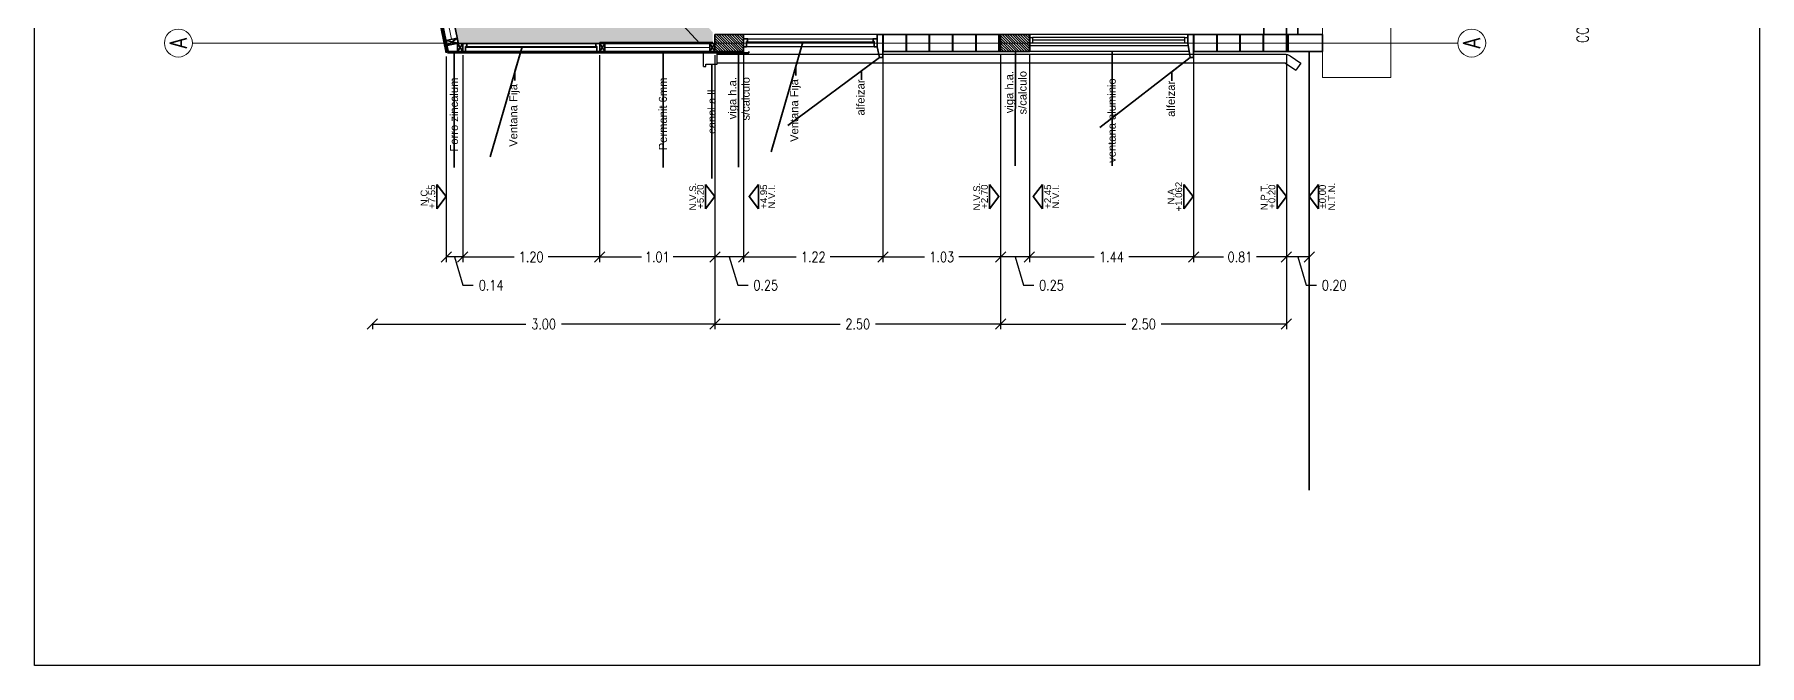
# Model space of a CAD drawing. Header units: metres. Extents: x 45 to 666, y -23 to 325.
# Drawn here: x 620.48 to 635.57, y 60.45 to 65.97 of the extents above; entities that cross this region are included whole.
import ezdxf
from ezdxf.enums import TextEntityAlignment as Align

# ---------------------------------------------------------------- set-up
doc = ezdxf.new("R2010")
doc.units = ezdxf.units.M
doc.header["$LTSCALE"] = 5
doc.header["$MEASUREMENT"] = 0
doc.linetypes.add('HIDDEN', pattern=[0.375, 0.25, -0.125])
doc.layers.get('0').update_dxf_attribs({"color": 30})
doc.layers.get('DEFPOINTS').update_dxf_attribs({"color": 210})
for name, color, linetype, lineweight in [('A-ANNO-DIMS', 3, 'Continuous', 18), ('A-ANNO-NOTE', 7, 'Continuous', 35), ('A-ANNO-SYMB', 3, 'Continuous', 18), ('A-ANNO-TEXT', 3, 'Continuous', 18), ('A-ELEV-MBE1', 7, 'Continuous', 35), ('A-ELEV-MBE2', 4, 'Continuous', 25), ('A-ELEV-PATT', 8, 'Continuous', 18), ('A-FLOR-OVHD', 3, 'HIDDEN', 18), ('A-GLAZ-FULL', 4, 'Continuous', 25), ('A-WALL-BATT', 8, 'BATTING', 18), ('A-WALL-FULL', 7, 'Continuous', 35), ('A-WALL-FULL-EXTR', 7, 'Continuous', 35), ('A-WALL-PATT', 8, 'Continuous', 18)]:
    doc.layers.add(name, color=color, linetype=linetype, lineweight=lineweight)
doc.styles.add('E-ARIAL', font='arial.ttf')
doc.styles.add('E-ROMANS', font='romans.shx', dxfattribs={"width": 0.8})
doc.linetypes.add('BATTING', pattern='A,0.0001,-0.1,[134,ltypeshp.shx,S=0.1,R=0,X=-0.1,Y=0],-0.2,[134,ltypeshp.shx,S=0.1,R=180,X=0.1,Y=0],-0.1', length=0.4001)
doc.dimstyles.new('E-0050_TICK_18', dxfattribs={"dimscale": 0.001, "dimtxt": 90, "dimasz": 90, "dimexe": 45, "dimexo": 30, "dimgap": 45, "dimtad": 0, "dimzin": 0, "dimdsep": 46, "dimtxsty": 'E-ROMANS', "dimblk": 'OBLIQUE', "dimcen": 45, "dimclrd": 256, "dimclre": 256, "dimclrt": 256, "dimadec": 0, "dimazin": 0, "dimtfac": 1, "dimtmove": 1, "dimatfit": 3, "dimldrblk": 'OPEN90', "dimfxl": 1, "dimtfill": 1, "dimtolj": 1, "dimtzin": 0, "dimarcsym": 0})
doc.dimstyles.new('E-0200_TICK_12', dxfattribs={"dimscale": 0.001, "dimtxt": 240, "dimasz": 240, "dimexe": 120, "dimexo": 80, "dimgap": 120, "dimtad": 0, "dimzin": 0, "dimdsep": 46, "dimtxsty": 'E-ROMANS', "dimblk": 'OBLIQUE', "dimcen": 120, "dimclrd": 256, "dimclre": 256, "dimclrt": 256, "dimadec": 0, "dimazin": 0, "dimtfac": 1, "dimtmove": 1, "dimatfit": 3, "dimldrblk": 'OPEN90', "dimfxl": 1, "dimtfill": 1, "dimtolj": 1, "dimtzin": 0, "dimlwd": -1, "dimarcsym": 0})

# ---------------------------------------------------------------- blocks, each defined once
blk = doc.blocks.new('_Oblique')
at = {"color": 0, "linetype": 'ByBlock', "lineweight": -2}
blk.add_line((-0.5, -0.5), (0.5, 0.5), dxfattribs=at)
blk = doc.blocks.new('TAG-LEVEL-CO')
for points in [[(0.352, 0.272), (-0.352, 0.272)], [(0.352, 0.272), (0, 0), (-0.352, 0.272)]]:
    blk.add_lwpolyline(points)
at = {"style": 'E-ARIAL'}
for tag, p in [('N.P.T.', (0, 0.486)), ('%%P0,00', (0, 0.262))]:
    blk.add_attdef(tag, text='', height=0.2, dxfattribs=at).set_placement(p, align=Align.BOTTOM_CENTER)
blk = doc.blocks.new('*D579')
at = {"layer": 'A-ANNO-DIMS', "lineweight": -2, "transparency": 16777216}
for p, q in [((631.433, 65.795), (631.433, 63.983)), ((631.633, 65.795), (631.633, 63.983)), ((631.633, 64.028), (631.433, 64.028)), ((631.533, 64.028), (631.607, 63.781)), ((631.607, 63.781), (631.697, 63.781))]:
    blk.add_line(p, q, dxfattribs=at)
at = {"layer": 'DEFPOINTS', "color": 0, "transparency": 16777216}
for p in [(631.433, 65.825), (631.633, 65.825), (631.433, 64.028)]:
    blk.add_point(p, dxfattribs=at)
at = {"layer": 'A-ANNO-DIMS', "lineweight": -2, "transparency": 16777216, "xscale": 0.09, "yscale": 0.09, "zscale": 0.09, "rotation": 180}
blk.add_blockref('_Oblique', (631.433, 64.028), dxfattribs=at)
at = {"layer": 'A-ANNO-DIMS', "lineweight": -2, "transparency": 16777216, "xscale": 0.09, "yscale": 0.09, "zscale": 0.09}
blk.add_blockref('_Oblique', (631.633, 64.028), dxfattribs=at)
at = {"layer": 'A-ANNO-DIMS', "transparency": 16777216, "insert": (631.852, 63.781), "char_height": 0.09, "attachment_point": 5, "style": 'E-ROMANS', "bg_fill": 3, "box_fill_scale": 1.25, "bg_fill_color": 256, "bg_fill_true_color": 13158600, "bg_fill_transparency": 0}
blk.add_mtext('\\A1;0.20', dxfattribs=at)
blk = doc.blocks.new('_Open90')
at = {"color": 0, "linetype": 'ByBlock', "lineweight": -2}
for p, q in [((0, 0), (-1, 0)), ((-0.5, 0.5), (0, 0)), ((0, 0), (-0.5, -0.5))]:
    blk.add_line(p, q, dxfattribs=at)
blk = doc.blocks.new('*D580')
at = {"layer": 'A-ANNO-DIMS', "lineweight": -2, "transparency": 16777216}
for p, q in [((630.621, 65.795), (630.621, 63.983)), ((631.433, 65.795), (631.433, 63.983)), ((630.621, 64.028), (630.882, 64.028)), ((631.433, 64.028), (631.171, 64.028))]:
    blk.add_line(p, q, dxfattribs=at)
at = {"layer": 'DEFPOINTS', "color": 0, "transparency": 16777216}
for p in [(630.621, 65.825), (631.433, 65.825), (630.621, 64.028)]:
    blk.add_point(p, dxfattribs=at)
at = {"layer": 'A-ANNO-DIMS', "lineweight": -2, "transparency": 16777216, "xscale": 0.09, "yscale": 0.09, "zscale": 0.09, "rotation": 180}
blk.add_blockref('_Oblique', (630.621, 64.028), dxfattribs=at)
at = {"layer": 'A-ANNO-DIMS', "lineweight": -2, "transparency": 16777216, "xscale": 0.09, "yscale": 0.09, "zscale": 0.09}
blk.add_blockref('_Oblique', (631.433, 64.028), dxfattribs=at)
at = {"layer": 'A-ANNO-DIMS', "transparency": 16777216, "insert": (631.027, 64.028), "char_height": 0.09, "attachment_point": 5, "style": 'E-ROMANS', "bg_fill": 3, "box_fill_scale": 1.25, "bg_fill_color": 256, "bg_fill_true_color": 13158600, "bg_fill_transparency": 0}
blk.add_mtext('\\A1;0.81', dxfattribs=at)
blk = doc.blocks.new('*D581')
at = {"layer": 'A-ANNO-DIMS', "lineweight": -2, "transparency": 16777216}
for p, q in [((629.185, 65.795), (629.185, 63.983)), ((630.621, 65.795), (630.621, 63.983)), ((629.185, 64.028), (629.752, 64.028)), ((630.621, 64.028), (630.054, 64.028))]:
    blk.add_line(p, q, dxfattribs=at)
at = {"layer": 'DEFPOINTS', "color": 0, "transparency": 16777216}
for p in [(629.185, 65.825), (630.621, 65.825), (629.185, 64.028)]:
    blk.add_point(p, dxfattribs=at)
at = {"layer": 'A-ANNO-DIMS', "lineweight": -2, "transparency": 16777216, "xscale": 0.09, "yscale": 0.09, "zscale": 0.09, "rotation": 180}
blk.add_blockref('_Oblique', (629.185, 64.028), dxfattribs=at)
at = {"layer": 'A-ANNO-DIMS', "lineweight": -2, "transparency": 16777216, "xscale": 0.09, "yscale": 0.09, "zscale": 0.09}
blk.add_blockref('_Oblique', (630.621, 64.028), dxfattribs=at)
at = {"layer": 'A-ANNO-DIMS', "transparency": 16777216, "insert": (629.903, 64.028), "char_height": 0.09, "attachment_point": 5, "style": 'E-ROMANS', "bg_fill": 3, "box_fill_scale": 1.25, "bg_fill_color": 256, "bg_fill_true_color": 13158600, "bg_fill_transparency": 0}
blk.add_mtext('\\A1;1.44', dxfattribs=at)
blk = doc.blocks.new('*D582')
at = {"layer": 'A-ANNO-DIMS', "lineweight": -2, "transparency": 16777216}
for p, q in [((628.933, 65.795), (628.933, 63.983)), ((629.185, 65.795), (629.185, 63.983)), ((629.185, 64.028), (628.933, 64.028)), ((629.059, 64.028), (629.133, 63.781)), ((629.133, 63.781), (629.223, 63.781))]:
    blk.add_line(p, q, dxfattribs=at)
at = {"layer": 'DEFPOINTS', "color": 0, "transparency": 16777216}
for p in [(628.933, 65.825), (629.185, 65.825), (628.933, 64.028)]:
    blk.add_point(p, dxfattribs=at)
at = {"layer": 'A-ANNO-DIMS', "lineweight": -2, "transparency": 16777216, "xscale": 0.09, "yscale": 0.09, "zscale": 0.09, "rotation": 180}
blk.add_blockref('_Oblique', (628.933, 64.028), dxfattribs=at)
at = {"layer": 'A-ANNO-DIMS', "lineweight": -2, "transparency": 16777216, "xscale": 0.09, "yscale": 0.09, "zscale": 0.09}
blk.add_blockref('_Oblique', (629.185, 64.028), dxfattribs=at)
at = {"layer": 'A-ANNO-DIMS', "transparency": 16777216, "insert": (629.378, 63.781), "char_height": 0.09, "attachment_point": 5, "style": 'E-ROMANS', "bg_fill": 3, "box_fill_scale": 1.25, "bg_fill_color": 256, "bg_fill_true_color": 13158600, "bg_fill_transparency": 0}
blk.add_mtext('\\A1;0.25', dxfattribs=at)
blk = doc.blocks.new('*D583')
at = {"layer": 'A-ANNO-DIMS', "lineweight": -2, "transparency": 16777216}
for p, q in [((627.903, 65.795), (627.903, 63.983)), ((628.933, 65.795), (628.933, 63.983)), ((627.903, 64.028), (628.268, 64.028)), ((628.933, 64.028), (628.567, 64.028))]:
    blk.add_line(p, q, dxfattribs=at)
at = {"layer": 'DEFPOINTS', "color": 0, "transparency": 16777216}
for p in [(627.903, 65.825), (628.933, 65.825), (627.903, 64.028)]:
    blk.add_point(p, dxfattribs=at)
at = {"layer": 'A-ANNO-DIMS', "lineweight": -2, "transparency": 16777216, "xscale": 0.09, "yscale": 0.09, "zscale": 0.09, "rotation": 180}
blk.add_blockref('_Oblique', (627.903, 64.028), dxfattribs=at)
at = {"layer": 'A-ANNO-DIMS', "lineweight": -2, "transparency": 16777216, "xscale": 0.09, "yscale": 0.09, "zscale": 0.09}
blk.add_blockref('_Oblique', (628.933, 64.028), dxfattribs=at)
at = {"layer": 'A-ANNO-DIMS', "transparency": 16777216, "insert": (628.418, 64.028), "char_height": 0.09, "attachment_point": 5, "style": 'E-ROMANS', "bg_fill": 3, "box_fill_scale": 1.25, "bg_fill_color": 256, "bg_fill_true_color": 13158600, "bg_fill_transparency": 0}
blk.add_mtext('\\A1;1.03', dxfattribs=at)
blk = doc.blocks.new('*D584')
at = {"layer": 'A-ANNO-DIMS', "lineweight": -2, "transparency": 16777216}
for p, q in [((626.685, 65.795), (626.685, 63.983)), ((627.903, 65.795), (627.903, 63.983)), ((626.685, 64.028), (627.144, 64.028)), ((627.903, 64.028), (627.443, 64.028))]:
    blk.add_line(p, q, dxfattribs=at)
at = {"layer": 'DEFPOINTS', "color": 0, "transparency": 16777216}
for p in [(626.685, 65.825), (627.903, 65.825), (626.685, 64.028)]:
    blk.add_point(p, dxfattribs=at)
at = {"layer": 'A-ANNO-DIMS', "lineweight": -2, "transparency": 16777216, "xscale": 0.09, "yscale": 0.09, "zscale": 0.09, "rotation": 180}
blk.add_blockref('_Oblique', (626.685, 64.028), dxfattribs=at)
at = {"layer": 'A-ANNO-DIMS', "lineweight": -2, "transparency": 16777216, "xscale": 0.09, "yscale": 0.09, "zscale": 0.09}
blk.add_blockref('_Oblique', (627.903, 64.028), dxfattribs=at)
at = {"layer": 'A-ANNO-DIMS', "transparency": 16777216, "insert": (627.294, 64.028), "char_height": 0.09, "attachment_point": 5, "style": 'E-ROMANS', "bg_fill": 3, "box_fill_scale": 1.25, "bg_fill_color": 256, "bg_fill_true_color": 13158600, "bg_fill_transparency": 0}
blk.add_mtext('\\A1;1.22', dxfattribs=at)
blk = doc.blocks.new('*D585')
at = {"layer": 'A-ANNO-DIMS', "lineweight": -2, "transparency": 16777216}
for p, q in [((626.433, 65.795), (626.433, 63.983)), ((626.685, 65.795), (626.685, 63.983)), ((626.685, 64.028), (626.433, 64.028)), ((626.559, 64.028), (626.633, 63.781)), ((626.633, 63.781), (626.723, 63.781))]:
    blk.add_line(p, q, dxfattribs=at)
at = {"layer": 'DEFPOINTS', "color": 0, "transparency": 16777216}
for p in [(626.433, 65.825), (626.685, 65.825), (626.433, 64.028)]:
    blk.add_point(p, dxfattribs=at)
at = {"layer": 'A-ANNO-DIMS', "lineweight": -2, "transparency": 16777216, "xscale": 0.09, "yscale": 0.09, "zscale": 0.09, "rotation": 180}
blk.add_blockref('_Oblique', (626.433, 64.028), dxfattribs=at)
at = {"layer": 'A-ANNO-DIMS', "lineweight": -2, "transparency": 16777216, "xscale": 0.09, "yscale": 0.09, "zscale": 0.09}
blk.add_blockref('_Oblique', (626.685, 64.028), dxfattribs=at)
at = {"layer": 'A-ANNO-DIMS', "transparency": 16777216, "insert": (626.878, 63.781), "char_height": 0.09, "attachment_point": 5, "style": 'E-ROMANS', "bg_fill": 3, "box_fill_scale": 1.25, "bg_fill_color": 256, "bg_fill_true_color": 13158600, "bg_fill_transparency": 0}
blk.add_mtext('\\A1;0.25', dxfattribs=at)
blk = doc.blocks.new('*D586')
at = {"layer": 'A-ANNO-DIMS', "lineweight": -2, "transparency": 16777216}
for p, q in [((625.425, 65.785), (625.425, 63.983)), ((626.433, 65.795), (626.433, 63.983)), ((625.425, 64.028), (625.79, 64.028)), ((626.433, 64.028), (626.068, 64.028))]:
    blk.add_line(p, q, dxfattribs=at)
at = {"layer": 'DEFPOINTS', "color": 0, "transparency": 16777216}
for p in [(625.425, 65.815), (626.433, 65.825), (625.425, 64.028)]:
    blk.add_point(p, dxfattribs=at)
at = {"layer": 'A-ANNO-DIMS', "lineweight": -2, "transparency": 16777216, "xscale": 0.09, "yscale": 0.09, "zscale": 0.09, "rotation": 180}
blk.add_blockref('_Oblique', (625.425, 64.028), dxfattribs=at)
at = {"layer": 'A-ANNO-DIMS', "lineweight": -2, "transparency": 16777216, "xscale": 0.09, "yscale": 0.09, "zscale": 0.09}
blk.add_blockref('_Oblique', (626.433, 64.028), dxfattribs=at)
at = {"layer": 'A-ANNO-DIMS', "transparency": 16777216, "insert": (625.929, 64.028), "char_height": 0.09, "attachment_point": 5, "style": 'E-ROMANS', "bg_fill": 3, "box_fill_scale": 1.25, "bg_fill_color": 256, "bg_fill_true_color": 13158600, "bg_fill_transparency": 0}
blk.add_mtext('\\A1;1.01', dxfattribs=at)
blk = doc.blocks.new('*D209')
at = {"layer": 'A-ANNO-DIMS', "lineweight": -2, "transparency": 16777216}
for p, q in [((624.083, 65.783), (624.083, 63.983)), ((624.227, 65.785), (624.227, 63.983)), ((624.227, 64.028), (624.083, 64.028)), ((624.155, 64.028), (624.229, 63.781)), ((624.229, 63.781), (624.319, 63.781))]:
    blk.add_line(p, q, dxfattribs=at)
at = {"layer": 'DEFPOINTS', "color": 0, "transparency": 16777216}
for p in [(624.083, 65.813), (624.227, 65.815), (624.083, 64.028)]:
    blk.add_point(p, dxfattribs=at)
at = {"layer": 'A-ANNO-DIMS', "lineweight": -2, "transparency": 16777216, "xscale": 0.09, "yscale": 0.09, "zscale": 0.09, "rotation": 180}
blk.add_blockref('_Oblique', (624.083, 64.028), dxfattribs=at)
at = {"layer": 'A-ANNO-DIMS', "lineweight": -2, "transparency": 16777216, "xscale": 0.09, "yscale": 0.09, "zscale": 0.09}
blk.add_blockref('_Oblique', (624.227, 64.028), dxfattribs=at)
at = {"layer": 'A-ANNO-DIMS', "transparency": 16777216, "insert": (624.476, 63.781), "char_height": 0.09, "attachment_point": 5, "style": 'E-ROMANS', "bg_fill": 3, "box_fill_scale": 1.25, "bg_fill_color": 256, "bg_fill_true_color": 13158600, "bg_fill_transparency": 0}
blk.add_mtext('\\A1;0.14', dxfattribs=at)
blk = doc.blocks.new('*D587')
at = {"layer": 'A-ANNO-DIMS', "lineweight": -2, "transparency": 16777216}
for p, q in [((628.933, 65.795), (628.933, 63.396)), ((631.433, 65.795), (631.433, 63.396)), ((628.933, 63.441), (630.028, 63.441)), ((631.433, 63.441), (630.338, 63.441))]:
    blk.add_line(p, q, dxfattribs=at)
at = {"layer": 'DEFPOINTS', "color": 0, "transparency": 16777216}
for p in [(628.933, 65.825), (631.433, 65.825), (628.933, 63.441)]:
    blk.add_point(p, dxfattribs=at)
at = {"layer": 'A-ANNO-DIMS', "lineweight": -2, "transparency": 16777216, "xscale": 0.09, "yscale": 0.09, "zscale": 0.09, "rotation": 180}
blk.add_blockref('_Oblique', (628.933, 63.441), dxfattribs=at)
at = {"layer": 'A-ANNO-DIMS', "lineweight": -2, "transparency": 16777216, "xscale": 0.09, "yscale": 0.09, "zscale": 0.09}
blk.add_blockref('_Oblique', (631.433, 63.441), dxfattribs=at)
at = {"layer": 'A-ANNO-DIMS', "transparency": 16777216, "insert": (630.183, 63.441), "char_height": 0.09, "attachment_point": 5, "style": 'E-ROMANS', "bg_fill": 3, "box_fill_scale": 1.25, "bg_fill_color": 256, "bg_fill_true_color": 13158600, "bg_fill_transparency": 0}
blk.add_mtext('\\A1;2.50', dxfattribs=at)
blk = doc.blocks.new('*D588')
at = {"layer": 'A-ANNO-DIMS', "lineweight": -2, "transparency": 16777216}
for p, q in [((626.433, 65.795), (626.433, 63.396)), ((628.933, 65.795), (628.933, 63.396)), ((626.433, 63.441), (627.528, 63.441)), ((628.933, 63.441), (627.838, 63.441))]:
    blk.add_line(p, q, dxfattribs=at)
at = {"layer": 'DEFPOINTS', "color": 0, "transparency": 16777216}
for p in [(626.433, 65.825), (628.933, 65.825), (626.433, 63.441)]:
    blk.add_point(p, dxfattribs=at)
at = {"layer": 'A-ANNO-DIMS', "lineweight": -2, "transparency": 16777216, "xscale": 0.09, "yscale": 0.09, "zscale": 0.09, "rotation": 180}
blk.add_blockref('_Oblique', (626.433, 63.441), dxfattribs=at)
at = {"layer": 'A-ANNO-DIMS', "lineweight": -2, "transparency": 16777216, "xscale": 0.09, "yscale": 0.09, "zscale": 0.09}
blk.add_blockref('_Oblique', (628.933, 63.441), dxfattribs=at)
at = {"layer": 'A-ANNO-DIMS', "transparency": 16777216, "insert": (627.683, 63.441), "char_height": 0.09, "attachment_point": 5, "style": 'E-ROMANS', "bg_fill": 3, "box_fill_scale": 1.25, "bg_fill_color": 256, "bg_fill_true_color": 13158600, "bg_fill_transparency": 0}
blk.add_mtext('\\A1;2.50', dxfattribs=at)
blk = doc.blocks.new('*D589')
at = {"layer": 'A-ANNO-DIMS', "lineweight": -2, "transparency": 16777216}
for p, q in [((626.433, 65.795), (626.433, 63.396)), ((623.437, 63.449), (623.437, 63.396)), ((623.437, 63.441), (624.78, 63.441)), ((626.433, 63.441), (625.09, 63.441))]:
    blk.add_line(p, q, dxfattribs=at)
at = {"layer": 'DEFPOINTS', "color": 0, "transparency": 16777216}
for p in [(626.433, 65.825), (623.437, 63.479), (623.437, 63.441)]:
    blk.add_point(p, dxfattribs=at)
at = {"layer": 'A-ANNO-DIMS', "lineweight": -2, "transparency": 16777216, "xscale": 0.09, "yscale": 0.09, "zscale": 0.09, "rotation": 180}
blk.add_blockref('_Oblique', (623.437, 63.441), dxfattribs=at)
at = {"layer": 'A-ANNO-DIMS', "lineweight": -2, "transparency": 16777216, "xscale": 0.09, "yscale": 0.09, "zscale": 0.09}
blk.add_blockref('_Oblique', (626.433, 63.441), dxfattribs=at)
at = {"layer": 'A-ANNO-DIMS', "transparency": 16777216, "insert": (624.935, 63.441), "char_height": 0.09, "attachment_point": 5, "style": 'E-ROMANS', "bg_fill": 3, "box_fill_scale": 1.25, "bg_fill_color": 256, "bg_fill_true_color": 13158600, "bg_fill_transparency": 0}
blk.add_mtext('\\A1;3.00', dxfattribs=at)
blk = doc.blocks.new('*D298')
at = {"layer": 'A-ANNO-DIMS', "lineweight": -2, "transparency": 16777216}
for p, q in [((624.227, 65.795), (624.227, 63.983)), ((625.425, 65.795), (625.425, 63.983)), ((624.227, 64.028), (624.677, 64.028)), ((625.425, 64.028), (624.976, 64.028))]:
    blk.add_line(p, q, dxfattribs=at)
at = {"layer": 'DEFPOINTS', "color": 0, "transparency": 16777216}
for p in [(624.227, 65.825), (625.425, 65.825), (625.425, 64.028)]:
    blk.add_point(p, dxfattribs=at)
at = {"layer": 'A-ANNO-DIMS', "lineweight": -2, "transparency": 16777216, "xscale": 0.09, "yscale": 0.09, "zscale": 0.09, "rotation": 180}
blk.add_blockref('_Oblique', (624.227, 64.028), dxfattribs=at)
at = {"layer": 'A-ANNO-DIMS', "lineweight": -2, "transparency": 16777216, "xscale": 0.09, "yscale": 0.09, "zscale": 0.09}
blk.add_blockref('_Oblique', (625.425, 64.028), dxfattribs=at)
at = {"layer": 'A-ANNO-DIMS', "transparency": 16777216, "insert": (624.826, 64.028), "char_height": 0.09, "attachment_point": 5, "style": 'E-ROMANS', "bg_fill": 3, "box_fill_scale": 1.25, "bg_fill_color": 256, "bg_fill_true_color": 13158600, "bg_fill_transparency": 0}
blk.add_mtext('\\A1;1.20', dxfattribs=at)

msp = doc.modelspace()

# ---------------------------------------------------------------- hatches: boundary and pattern name
at = {"layer": 'A-ELEV-PATT'}
h = msp.add_hatch(dxfattribs=at)
h.set_pattern_fill('DOTS', color=256, scale=0.02, angle=90, style=0)
h.set_pattern_definition([(90, (0, 0), (-0.03175, 0.015875), [0, -0.03175])])
h.paths.add_polyline_path([(623.5814, 68.8429), (623.5825, 68.8373), (624.1869, 65.9048), (624.1879, 65.8998), (625.4253, 65.8998), (625.4253, 65.9048), (626.2934, 65.9048)], flags=17)
h.paths.add_polyline_path([(626.4149, 65.8998), (626.4149, 65.9943), (623.7329, 68.8998), (623.5288, 68.8998), (626.298, 65.8998)])
at = {"layer": 'A-WALL-PATT'}
h = msp.add_hatch(dxfattribs=at)
h.set_pattern_fill('LINE', color=256, scale=0.005, angle=855, style=0)
h.set_pattern_definition([(135, (698.918694, -60.962566), (-0.0112253202, -0.0112253202), [])])
h.paths.add_polyline_path([(626.4329, 65.8998), (626.4329, 65.8248), (626.6849, 65.8248), (626.6849, 65.8998)])
h.paths.add_polyline_path([(626.4329, 65.9748), (626.4329, 65.8998), (626.6849, 65.8998), (626.6849, 65.9748)])
h = msp.add_hatch(dxfattribs=at)
h.set_pattern_fill('LINE', color=256, scale=0.005, angle=855, style=0)
h.set_pattern_definition([(135, (701.418694, -60.962566), (-0.0112253202, -0.0112253202), [])])
h.paths.add_polyline_path([(628.9329, 65.8998), (628.9329, 65.8248), (629.1849, 65.8248), (629.1849, 65.8998)])
h.paths.add_polyline_path([(628.9329, 65.9748), (628.9329, 65.8998), (629.1849, 65.8998), (629.1849, 65.9748)])

# ---------------------------------------------------------------- linework, layer by layer
at = {"layer": 'A-ANNO-SYMB', "ltscale": 2}
msp.add_lwpolyline([(632.9329, 65.8998), (621.8616, 65.8998)], dxfattribs=at)
at = {"layer": 'A-ANNO-SYMB', "linetype": 'Continuous', "ltscale": 5}
for centre in [(621.7397, 65.8998), (633.0549, 65.8998)]:
    msp.add_circle(centre, 0.1219, dxfattribs=at)
at = {"layer": 'A-ELEV-MBE1'}
for p, q in [((624.1869, 65.9048), (623.5523, 68.984)), ((625.4253, 65.8948), (624.2273, 65.8948)), ((625.4253, 65.8148), (624.2273, 65.8148)), ((625.4703, 65.8248), (626.3879, 65.8248))]:
    msp.add_line(p, q, dxfattribs=at)
for points in [[(631.2369, 65.9748), (631.2369, 66.8748)], [(624.1823, 65.8248), (624.2273, 65.8948)], [(624.1823, 65.8948), (624.2273, 65.8248)], [(625.4703, 65.8248), (625.4253, 65.8948)], [(625.4253, 65.8248), (625.4703, 65.8948)], [(626.3879, 65.8248), (626.4329, 65.8948)], [(626.3879, 65.8948), (626.4329, 65.8248)]]:
    msp.add_lwpolyline(points, dxfattribs=at)
at = {"layer": 'A-ELEV-MBE2'}
for p, q in [((626.3334, 65.6948), (626.3334, 65.8148)), ((626.4534, 65.7148), (626.4534, 65.8148)), ((627.8179, 65.9083), (626.7124, 65.9082)), ((627.8179, 65.9025), (626.7124, 65.9025)), ((626.3334, 65.6948), (626.3534, 65.6948)), ((626.3534, 65.6948), (626.3534, 65.7148)), ((626.3534, 65.7148), (626.4534, 65.7148)), ((631.5582, 65.725), (631.516, 65.663))]:
    msp.add_line(p, q, dxfattribs=at)
for points in [[(626.4534, 65.8026), (631.4175, 65.8026, -0.1507746), (631.4668, 65.7873), (631.5582, 65.725)], [(626.4534, 65.7276), (631.4175, 65.7276, -0.1507746), (631.4245, 65.7254), (631.516, 65.663)]]:
    msp.add_lwpolyline(points, format="xyb", dxfattribs=at)
for points in [[(626.7124, 65.9025), (626.7124, 65.9082)], [(626.7199, 65.9373), (627.8179, 65.9373)], [(627.8179, 65.9025), (627.8179, 65.9083)]]:
    msp.add_lwpolyline(points, dxfattribs=at)
at = {"layer": 'A-FLOR-OVHD'}
msp.add_lwpolyline([(632.3479, 65.5998), (632.3479, 66.1998), (631.7479, 66.1998), (631.7479, 65.5998)], close=True, dxfattribs=at)
at = {"layer": 'A-GLAZ-FULL'}
for p, q in [((627.8529, 65.9748), (626.6849, 65.9748)), ((630.5709, 65.9748), (629.1879, 65.9748)), ((630.5749, 65.8748), (629.1879, 65.8748)), ((630.5829, 65.8248), (629.1879, 65.8248)), ((630.5459, 65.9498), (629.2129, 65.9498)), ((630.5459, 65.9248), (629.2129, 65.9248)), ((630.5459, 65.8998), (629.2129, 65.8998))]:
    msp.add_line(p, q, dxfattribs=at)
for points in [[(629.1879, 65.9498), (629.2129, 65.9498), (629.2129, 65.8998), (629.1879, 65.8998)], [(630.5709, 65.8998), (630.5459, 65.8998), (630.5459, 65.9498), (630.5709, 65.9498)]]:
    msp.add_lwpolyline(points, dxfattribs=at)
at = {"layer": 'A-WALL-BATT', "ltscale": 0.018}
for p, q in [((624.13, 65.933), (624.018, 66.4766)), ((626.3879, 65.8598), (625.4701, 65.8598))]:
    msp.add_line(p, q, dxfattribs=at)
at = {"layer": 'A-WALL-FULL'}
for p, q in [((631.4329, 65.9748), (631.4329, 71.8248)), ((631.5329, 65.9748), (631.5329, 68.8248)), ((631.7479, 65.8248), (631.7479, 65.9748))]:
    msp.add_line(p, q, dxfattribs=at)
for points in [[(626.6849, 65.9748), (626.6849, 65.8248), (626.4329, 65.8248), (626.4329, 65.9748), (626.6849, 65.9748)], [(629.1849, 65.9748), (629.1849, 65.8248), (628.9329, 65.8248), (628.9329, 65.9748), (629.1849, 65.9748)], [(631.7479, 65.8248), (631.4479, 65.8248), (631.4479, 65.9748), (631.7479, 65.9748)], [(631.6329, 65.8248), (631.6329, 61.989)]]:
    msp.add_lwpolyline(points, dxfattribs=at)
at = {"layer": 'A-WALL-FULL-EXTR'}
for p, q in [((627.8529, 65.9748), (627.9029, 65.9748)), ((628.9329, 65.9748), (627.9029, 65.9748)), ((627.9029, 65.9748), (627.9029, 65.8248)), ((627.9029, 65.9748), (627.9029, 65.8248)), ((627.9029, 65.9748), (627.9029, 65.8248)), ((627.9059, 65.9748), (627.9059, 65.8248)), ((628.1059, 65.9748), (628.1059, 65.8248)), ((628.1089, 65.9748), (628.1089, 65.8248)), ((628.3089, 65.9748), (628.3089, 65.8248)), ((628.3119, 65.9748), (628.3119, 65.8248)), ((628.5119, 65.9748), (628.5119, 65.8248)), ((628.5149, 65.9748), (628.5149, 65.8248)), ((628.7149, 65.9748), (628.7149, 65.8248)), ((628.7179, 65.9748), (628.7179, 65.8248)), ((628.9179, 65.8248), (628.9179, 65.9748)), ((629.1879, 65.9748), (629.1849, 65.9748)), ((629.1879, 65.8248), (629.1879, 65.9748)), ((630.5709, 65.9748), (630.6209, 65.9748)), ((630.6209, 65.9748), (630.6209, 65.8248)), ((630.6209, 65.9748), (630.6209, 65.8248)), ((631.4329, 65.9748), (630.6209, 65.9748)), ((630.6209, 65.9748), (630.6209, 65.8248)), ((630.6239, 65.9748), (630.6239, 65.8248)), ((630.8239, 65.9748), (630.8239, 65.8248)), ((630.8269, 65.9748), (630.8269, 65.8248)), ((631.0269, 65.9748), (631.0269, 65.8248)), ((631.0299, 65.9748), (631.0299, 65.8248)), ((631.2299, 65.9748), (631.2299, 65.8248)), ((631.2329, 65.9748), (631.2329, 65.8248)), ((631.4329, 65.8248), (631.4329, 65.9748)), ((631.4329, 65.9748), (631.4479, 65.9748)), ((624.1823, 65.8248), (624.1045, 65.8248)), ((624.1045, 65.8148), (624.1045, 65.8248)), ((624.2273, 65.8148), (624.1045, 65.8148)), ((625.4253, 65.9048), (626.4149, 65.9048)), ((625.4253, 65.8248), (625.4253, 65.8148)), ((625.4253, 65.8148), (626.7299, 65.8148)), ((625.4703, 65.8948), (626.3879, 65.8948)), ((626.7299, 65.8148), (626.7299, 65.8248)), ((628.9329, 65.8248), (627.9029, 65.8248)), ((629.1849, 65.8248), (629.1879, 65.8248)), ((630.6209, 65.8248), (631.4329, 65.8248)), ((631.4329, 65.8248), (631.4479, 65.8248))]:
    msp.add_line(p, q, dxfattribs=at)
for points in [[(627.9029, 65.8248), (627.9029, 65.7748), (627.8729, 65.7748), (627.8529, 65.8671), (627.8529, 65.9748)], [(630.6209, 65.8248), (630.6209, 65.7748), (630.5909, 65.7748), (630.5709, 65.8998), (630.5709, 65.9748)], [(624.2273, 65.8248), (624.2273, 65.8948), (624.1823, 65.8948), (624.1823, 65.8248), (624.2273, 65.8248)], [(625.4253, 65.8248), (625.4253, 65.8948), (625.4703, 65.8948), (625.4703, 65.8248), (625.4253, 65.8248)], [(626.4329, 65.8248), (626.4329, 65.8948), (626.3879, 65.8948), (626.3879, 65.8248), (626.4329, 65.8248)]]:
    msp.add_lwpolyline(points, dxfattribs=at)

# ---------------------------------------------------------------- block references
at = {"layer": 'A-ANNO-NOTE', "xscale": 0.3000000000000114, "yscale": 0.3000000000000114, "zscale": 0.3000000000000114, "rotation": 90}
for p, values in [((624.0829, 64.5563), {'%%P0,00': '+7.55', 'N.P.T.': 'N.C.'}), ((626.4329, 64.5563), {'%%P0,00': '+5.20', 'N.P.T.': 'N.V.S.'}), ((628.9179, 64.5563), {'%%P0,00': '+2.70', 'N.P.T.': 'N.V.S.'}), ((630.6179, 64.5563), {'%%P0,00': '+1.062', 'N.P.T.': 'N.A'}), ((631.4329, 64.5563), {'%%P0,00': '+0.20', 'N.P.T.': 'N.P.T.'})]:
    msp.add_blockref('TAG-LEVEL-CO', p, dxfattribs=at).add_auto_attribs(values)
at = {"layer": 'A-ANNO-NOTE'}
ref = msp.add_blockref('TAG-LEVEL-CO', (626.7329, 64.5563), dxfattribs=dict(at, xscale=-0.3000000000000114, yscale=0.3000000000000114, zscale=0.3, rotation=270))
ref.add_attrib('%%P0,00', '+4.95', dxfattribs={"layer": '0', "height": 0.06, "rotation": 90, "style": 'E-ARIAL'}).set_placement((626.9077, 64.5563), align=Align.BOTTOM_CENTER)
ref.add_attrib('N.P.T.', 'N.V.I.', dxfattribs={"layer": '0', "height": 0.06, "rotation": 90, "style": 'E-ARIAL'}).set_placement((626.9779, 64.5563), align=Align.BOTTOM_CENTER)
ref = msp.add_blockref('TAG-LEVEL-CO', (629.2179, 64.5563), dxfattribs=dict(at, xscale=-0.3000000000000114, yscale=0.3000000000000114, zscale=0.3, rotation=270))
ref.add_attrib('%%P0,00', '+2.45', dxfattribs={"layer": '0', "height": 0.06, "rotation": 90, "style": 'E-ARIAL'}).set_placement((629.3927, 64.5563), align=Align.BOTTOM_CENTER)
ref.add_attrib('N.P.T.', 'N.V.I.', dxfattribs={"layer": '0', "height": 0.06, "rotation": 90, "style": 'E-ARIAL'}).set_placement((629.4629, 64.5563), align=Align.BOTTOM_CENTER)
ref = msp.add_blockref('TAG-LEVEL-CO', (631.6329, 64.5563), dxfattribs=dict(at, xscale=-0.3000000000000114, yscale=0.3000000000000114, zscale=0.3, rotation=270))
ref.add_attrib('%%P0,00', '%%P0,00', dxfattribs={"layer": '0', "height": 0.06, "rotation": 90, "style": 'E-ARIAL'}).set_placement((631.797, 64.5563), align=Align.BOTTOM_CENTER)
ref.add_attrib('N.P.T.', 'N.T.N.', dxfattribs={"layer": '0', "height": 0.06, "rotation": 90, "style": 'E-ARIAL'}).set_placement((631.8779, 64.5563), align=Align.BOTTOM_CENTER)

# ---------------------------------------------------------------- texts
at = {"layer": 'A-ANNO-NOTE', "char_height": 0.07, "rotation": 90, "style": 'E-ARIAL'}
for s, insert, attachment_point in [('viga h.a.\\Ps/calculo', (629.0671, 65.6558), 6), ('Permanit 6mm', (625.979, 65.5978), 6), ('canal a.ll.', (626.4062, 65.1058), 4), ('viga h.a.\\Ps/calculo', (626.6444, 65.6023), 6), ('alfeizar', (627.7079, 65.266), 4), ('ventana aluminio', (629.9058, 64.8522), 4), ('alfeizar', (630.423, 65.2545), 4)]:
    msp.add_mtext(s, dxfattribs=dict(at, insert=insert, attachment_point=attachment_point))
at = {"layer": 'A-ANNO-TEXT', "insert": (633.9751, 65.8998), "char_height": 0.1, "attachment_point": 1, "rotation": 90, "style": 'E-ROMANS'}
msp.add_mtext('CORTE 2-2', dxfattribs=at)
at = {"layer": 'A-ANNO-TEXT', "ltscale": 5, "char_height": 0.15, "attachment_point": 5, "rotation": 90, "style": 'E-ROMANS'}
for insert in [(621.7397, 65.8998), (633.0549, 65.8998)]:
    msp.add_mtext('A', dxfattribs=dict(at, insert=insert))

# ---------------------------------------------------------------- leaders
at = {"layer": 'A-ANNO-NOTE'}
for points in [[(625.9814, 65.812), (625.9813, 65.6844), (625.9813, 65.605)], [(626.6395, 65.8148), (626.6395, 65.6597), (626.6395, 65.62)], [(629.0622, 65.8248), (629.0621, 65.7073), (629.0621, 65.6676)], [(629.9099, 65.8248), (629.9099, 65.6883), (629.9099, 65.6089)], [(626.4064, 65.7148), (626.4064, 65.5837), (626.4064, 65.5043)], [(627.8729, 65.7748), (627.715, 65.6575), (627.7151, 65.5781)], [(630.5909, 65.7748), (630.4301, 65.6494), (630.4302, 65.57)]]:
    msp.add_leader(points, dimstyle='E-0200_TICK_12', override={"dimasz": 0.2, "dimtad": 0, "dimldrblk": 'Open90'}, dxfattribs=at)

# ---------------------------------------------------------------- next in the draw order: dimensions: what is measured, and where the dimension line sits
at = {"layer": 'A-ANNO-DIMS'}
for base, p1, p2, picture, middle in [((624.0829, 64.0281), (624.2273, 65.8148), (624.0829, 65.8129), '*D209', (624.3643, 63.7806)), ((631.4329, 64.0281), (631.6329, 65.8248), (631.4329, 65.8248), '*D579', (631.7422, 63.7806))]:
    dim = msp.add_linear_dim(base=base, p1=p1, p2=p2, angle=180, dimstyle='E-0050_TICK_18', dxfattribs=at)
    dim.commit()
    dim.dimension.update_dxf_attribs({"geometry": picture, "text_midpoint": middle})

# ---------------------------------------------------------------- next in the draw order: dimensions: what is measured, and where the dimension line sits
dim = msp.add_linear_dim(base=(630.6209, 64.0281), p1=(631.4329, 65.8248), p2=(630.6209, 65.8248), angle=180, dimstyle='E-0050_TICK_18', dxfattribs=at)
dim.commit()
dim.dimension.update_dxf_attribs({"geometry": '*D580', "text_midpoint": (631.0269, 64.0281)})

# ---------------------------------------------------------------- next in the draw order: dimensions: what is measured, and where the dimension line sits
dim = msp.add_linear_dim(base=(629.1849, 64.0281), p1=(630.6209, 65.8248), p2=(629.1849, 65.8248), angle=180, dimstyle='E-0050_TICK_18', dxfattribs=at)
dim.commit()
dim.dimension.update_dxf_attribs({"geometry": '*D581', "text_midpoint": (629.9029, 64.0281)})

# ---------------------------------------------------------------- next in the draw order: dimensions: what is measured, and where the dimension line sits
dim = msp.add_linear_dim(base=(628.9329, 64.0281), p1=(629.1849, 65.8248), p2=(628.9329, 65.8248), angle=180, dimstyle='E-0050_TICK_18', dxfattribs=at)
dim.commit()
dim.dimension.update_dxf_attribs({"geometry": '*D582', "text_midpoint": (629.2682, 63.7806)})

# ---------------------------------------------------------------- next in the draw order: dimensions: what is measured, and where the dimension line sits
dim = msp.add_linear_dim(base=(627.9029, 64.0281), p1=(628.9329, 65.8248), p2=(627.9029, 65.8248), angle=180, dimstyle='E-0050_TICK_18', dxfattribs=at)
dim.commit()
dim.dimension.update_dxf_attribs({"geometry": '*D583', "text_midpoint": (628.4179, 64.0281)})

# ---------------------------------------------------------------- next in the draw order: dimensions: what is measured, and where the dimension line sits
dim = msp.add_linear_dim(base=(626.6849, 64.0281), p1=(627.9029, 65.8248), p2=(626.6849, 65.8248), angle=180, dimstyle='E-0050_TICK_18', dxfattribs=at)
dim.commit()
dim.dimension.update_dxf_attribs({"geometry": '*D584', "text_midpoint": (627.2939, 64.0281)})
dim = msp.add_aligned_dim(p1=(631.4329, 65.8248), p2=(628.9329, 65.8248), distance=2.3836, dimstyle='E-0050_TICK_18', dxfattribs=at)
dim.commit()
dim.dimension.update_dxf_attribs({"geometry": '*D587', "text_midpoint": (630.1829, 63.4413)})

# ---------------------------------------------------------------- next in the draw order: dimensions: what is measured, and where the dimension line sits
dim = msp.add_linear_dim(base=(626.4329, 64.0281), p1=(626.6849, 65.8248), p2=(626.4329, 65.8248), angle=180, dimstyle='E-0050_TICK_18', dxfattribs=at)
dim.commit()
dim.dimension.update_dxf_attribs({"geometry": '*D585', "text_midpoint": (626.7682, 63.7806)})

# ---------------------------------------------------------------- next in the draw order: dimensions: what is measured, and where the dimension line sits
dim = msp.add_linear_dim(base=(625.4253, 64.0281), p1=(626.4329, 65.8248), p2=(625.4253, 65.8148), angle=180, dimstyle='E-0050_TICK_18', dxfattribs=at)
dim.commit()
dim.dimension.update_dxf_attribs({"geometry": '*D586', "text_midpoint": (625.9291, 64.0281)})

# ---------------------------------------------------------------- next in the draw order: dimensions: what is measured, and where the dimension line sits
dim = msp.add_linear_dim(base=(626.4329, 63.4413), p1=(628.9329, 65.8248), p2=(626.4329, 65.8248), dimstyle='E-0050_TICK_18', dxfattribs=at)
dim.commit()
dim.dimension.update_dxf_attribs({"geometry": '*D588', "text_midpoint": (627.6829, 63.4413)})

# ---------------------------------------------------------------- next in the draw order: linework, layer by layer
at = {"layer": 'A-ELEV-MBE2'}
msp.add_line((627.8279, 65.8671), (626.6849, 65.8671), dxfattribs=at)
at = {"layer": 'A-WALL-FULL-EXTR'}
for points in [[(626.7199, 65.9122), (626.7099, 65.9122), (626.7099, 65.8671), (626.6849, 65.8671), (626.6849, 65.9373), (626.7199, 65.9373), (626.7199, 65.9122)], [(627.8179, 65.9122), (627.8279, 65.9122), (627.8279, 65.8671), (627.8529, 65.8671), (627.8529, 65.9373), (627.8179, 65.9373), (627.8179, 65.9122)]]:
    msp.add_lwpolyline(points, dxfattribs=at)

# ---------------------------------------------------------------- next in the draw order: texts
at = {"layer": 'A-ANNO-NOTE', "insert": (627.138, 65.5839), "char_height": 0.07, "attachment_point": 6, "rotation": 90, "style": 'E-ARIAL'}
msp.add_mtext('Ventana Fija', dxfattribs=at)

# ---------------------------------------------------------------- next in the draw order: dimensions: what is measured, and where the dimension line sits
at = {"layer": 'A-ANNO-DIMS'}
dim = msp.add_linear_dim(base=(623.4369, 63.4413), p1=(626.4329, 65.8248), p2=(623.4369, 63.4788), dimstyle='E-0050_TICK_18', dxfattribs=at)
dim.commit()
dim.dimension.update_dxf_attribs({"geometry": '*D589', "text_midpoint": (624.9349, 63.4413)})

# ---------------------------------------------------------------- next in the draw order: leaders
at = {"layer": 'A-ANNO-NOTE'}
msp.add_leader([(627.2034, 65.9083), (627.1413, 65.6944), (627.1413, 65.615)], dimstyle='E-0200_TICK_12', override={"dimasz": 0.2, "dimtad": 0, "dimldrblk": 'Open90'}, dxfattribs=at)

# ---------------------------------------------------------------- next in the draw order: linework, layer by layer
at = {"layer": 'A-ELEV-MBE1'}
msp.add_line((624.1033, 65.8148), (624.0928, 65.8148), dxfattribs=at)
msp.add_lwpolyline([(623.8218, 69.2836), (623.4675, 68.8998), (624.1033, 65.8148)], dxfattribs=at)
at = {"layer": 'A-ELEV-MBE2'}
for p, q in [((625.4003, 65.8248), (624.2273, 65.8246)), ((625.3903, 65.866), (624.2548, 65.8657)), ((625.3903, 65.8602), (624.2548, 65.86))]:
    msp.add_line(p, q, dxfattribs=at)
for points in [[(624.2623, 65.8948), (625.3903, 65.8951)], [(625.3903, 65.8602), (625.3903, 65.866)]]:
    msp.add_lwpolyline(points, dxfattribs=at)
at = {"layer": 'A-FLOR-OVHD'}
msp.add_lwpolyline([(626.3026, 65.8948), (623.5288, 68.8998)], dxfattribs=at)
at = {"layer": 'A-WALL-FULL-EXTR'}
msp.add_line((625.4253, 65.9048), (625.4253, 65.8948), dxfattribs=at)
for points in [[(624.2623, 65.8697), (624.2523, 65.8697), (624.2523, 65.8246), (624.2273, 65.8246), (624.2273, 65.8948), (624.2623, 65.8948), (624.2623, 65.8697)], [(625.3903, 65.87), (625.4003, 65.87), (625.4003, 65.8248), (625.4253, 65.8248), (625.4253, 65.8951), (625.3903, 65.8951), (625.3903, 65.87)]]:
    msp.add_lwpolyline(points, dxfattribs=at)
at = {"layer": 'DEFPOINTS'}
msp.add_lwpolyline([(620.4806, 76.6052), (635.5725, 76.6052), (635.5725, 60.4535), (620.4806, 60.4535)], close=True, dxfattribs=at)

# ---------------------------------------------------------------- next in the draw order: texts
at = {"layer": 'A-ANNO-NOTE', "char_height": 0.07, "attachment_point": 6, "rotation": 90, "style": 'E-ARIAL'}
for s, insert in [('Forro zincalum', (624.151, 65.5978)), ('Ventana Fija', (624.6803, 65.5414))]:
    msp.add_mtext(s, dxfattribs=dict(at, insert=insert))

# ---------------------------------------------------------------- next in the draw order: leaders
at = {"layer": 'A-ANNO-NOTE'}
for points in [[(624.1534, 65.812), (624.1533, 65.6844), (624.1533, 65.605)], [(624.7458, 65.8658), (624.6836, 65.6519), (624.6836, 65.5725)]]:
    msp.add_leader(points, dimstyle='E-0200_TICK_12', override={"dimasz": 0.2, "dimtad": 0, "dimldrblk": 'Open90'}, dxfattribs=at)

# ---------------------------------------------------------------- next in the draw order: dimensions: what is measured, and where the dimension line sits
at = {"layer": 'A-ANNO-DIMS'}
dim = msp.add_linear_dim(base=(625.4253, 64.0281), p1=(624.2273, 65.8248), p2=(625.4253, 65.8248), dimstyle='E-0050_TICK_18', dxfattribs=at)
dim.commit()
dim.dimension.update_dxf_attribs({"geometry": '*D298', "text_midpoint": (624.8263, 64.0281)})

# ---------------------------------------------------------------- next in the draw order: linework, layer by layer
at = {"layer": 'A-ELEV-MBE1'}
for points in [[(624.2519, 69.7643), (623.4567, 68.9029), (624.0929, 65.816)], [(624.0811, 65.9229), (624.1881, 65.899)], [(624.0901, 65.8789), (624.179, 65.9431)]]:
    msp.add_lwpolyline(points, dxfattribs=at)
at = {"layer": 'A-WALL-FULL-EXTR'}
for points in [[(624.2446, 69.7711), (624.0395, 69.5489), (623.4459, 68.9058), (624.0828, 65.8152)], [(624.0901, 65.8789), (624.1881, 65.899), (624.179, 65.9431), (624.0811, 65.9229), (624.0901, 65.8789)]]:
    msp.add_lwpolyline(points, dxfattribs=at)

doc.saveas('drawing.dxf')
